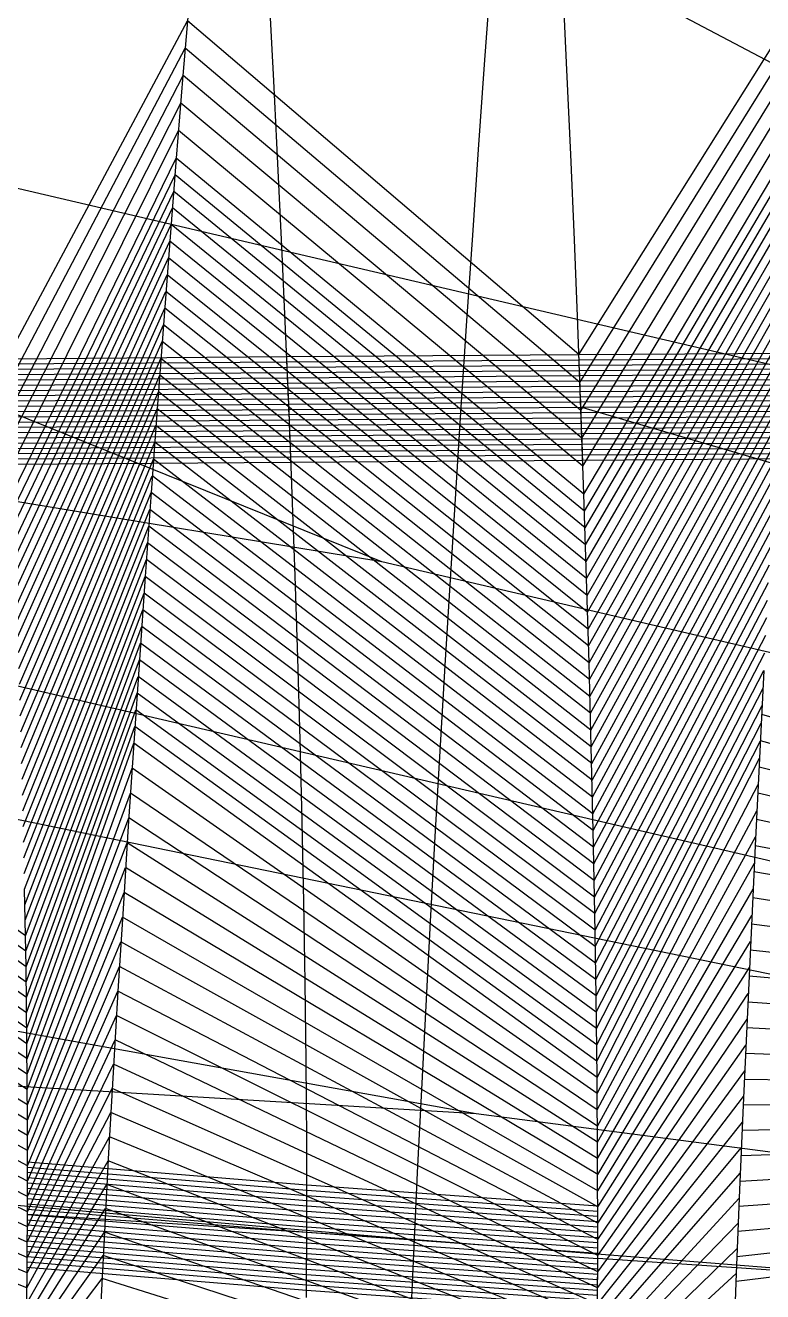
# Model space of a CAD drawing. Extents: x -483 to 483, y 0 to 271.
# Drawn here: x -304.5 to -241.5, y 99.7 to 207.9 of the extents above; entities that cross this region are included whole.
import ezdxf

# ---------------------------------------------------------------- set-up
doc = ezdxf.new("R2010")
doc.units = 0

msp = doc.modelspace()

# ---------------------------------------------------------------- linework, layer by layer
at = {"layer": 'default', "color": 30, "linetype": 'CONTINUOUS'}
for q in [(-269.915, 220.042, 206.262), (-345.113, 203.265, 278.113)]:
    msp.add_line((-153.186, 158.367, 435.962), q, dxfattribs=at)
at = {"layer": 'default', "color": 5, "linetype": 'CONTINUOUS'}
for p, q in [((-264.783, 211.689, 40.471), (-265.301, 204.498, 39.218)), ((-290.439, 210.558, 52.349), (-291.013, 203.564, 51.147)), ((-257.214, 179.744, 58.79), (-238.177, 210.126, 29.352)), ((-306.049, 179.388, 81.59), (-290.628, 208.252, 51.953)), ((-257.128, 177.359, 58.998), (-238.326, 207.686, 28.928)), ((-305.95, 177.087, 81.773), (-290.818, 205.906, 51.555)), ((-265.301, 204.498, 39.218), (-265.811, 197.256, 37.985)), ((-257.043, 174.974, 59.206), (-238.475, 205.245, 28.504)), ((-305.851, 174.785, 81.956), (-291.008, 203.559, 51.157)), ((-291.013, 203.564, 51.147), (-291.579, 196.521, 49.963)), ((-256.957, 172.589, 59.414), (-238.624, 202.805, 28.08)), ((-305.752, 172.484, 82.139), (-291.199, 201.213, 50.759)), ((-256.871, 170.204, 59.622), (-238.773, 200.365, 27.656)), ((-305.653, 170.182, 82.322), (-291.389, 198.867, 50.361)), ((-256.785, 167.819, 59.83), (-238.922, 197.925, 27.232)), ((-265.811, 197.256, 37.985), (-266.311, 189.95, 36.774)), ((-305.554, 167.88, 82.505), (-291.579, 196.521, 49.963)), ((-291.579, 196.521, 49.963), (-292.135, 189.416, 48.801)), ((-256.738, 166.379, 59.942), (-239.01, 196.427, 26.981)), ((-305.502, 166.521, 82.601), (-291.69, 195.1, 49.731)), ((-256.692, 164.939, 60.054), (-239.098, 194.93, 26.731)), ((-305.45, 165.163, 82.697), (-291.801, 193.679, 49.498)), ((-256.646, 163.498, 60.166), (-239.186, 193.432, 26.48)), ((-305.398, 163.804, 82.792), (-291.912, 192.258, 49.266)), ((-256.6, 162.058, 60.278), (-239.274, 191.935, 26.229)), ((-305.346, 162.445, 82.888), (-292.024, 190.837, 49.033)), ((-256.553, 160.618, 60.39), (-239.362, 190.438, 25.978)), ((-305.294, 161.086, 82.984), (-292.135, 189.416, 48.801)), ((-292.135, 189.416, 48.801), (-292.681, 182.275, 47.659)), ((-266.311, 189.95, 36.774), (-266.803, 182.608, 35.584)), ((-256.511, 159.18, 60.491), (-239.449, 188.933, 25.731)), ((-305.248, 159.729, 83.07), (-292.244, 187.988, 48.572)), ((-256.47, 157.741, 60.592), (-239.536, 187.428, 25.485)), ((-305.201, 158.372, 83.156), (-292.353, 186.56, 48.344)), ((-305.155, 157.015, 83.242), (-292.462, 185.132, 48.116)), ((-256.428, 156.303, 60.693), (-239.622, 185.923, 25.239)), ((-256.386, 154.864, 60.795), (-239.709, 184.418, 24.992)), ((-305.108, 155.657, 83.328), (-292.571, 183.703, 47.887)), ((-256.344, 153.425, 60.896), (-239.795, 182.913, 24.746)), ((-305.061, 154.3, 83.414), (-292.681, 182.275, 47.659)), ((-292.681, 182.275, 47.659), (-293.212, 175.116, 46.547)), ((-266.803, 182.608, 35.584), (-267.281, 175.246, 34.426)), ((-305.02, 152.945, 83.49), (-292.787, 180.843, 47.437)), ((-256.307, 151.989, 60.986), (-239.879, 181.404, 24.506)), ((-256.27, 150.552, 61.076), (-239.964, 179.895, 24.266)), ((-304.979, 151.589, 83.567), (-292.893, 179.412, 47.214)), ((-304.938, 150.234, 83.643), (-293, 177.98, 46.992)), ((-256.232, 149.116, 61.166), (-240.048, 178.386, 24.027)), ((-304.896, 148.879, 83.719), (-293.106, 176.548, 46.769)), ((-256.195, 147.679, 61.256), (-240.132, 176.878, 23.787)), ((-267.281, 175.246, 34.426), (-267.749, 167.882, 33.295)), ((-256.158, 146.243, 61.346), (-240.216, 175.369, 23.547)), ((-304.855, 147.523, 83.795), (-293.212, 175.116, 46.547)), ((-293.212, 175.116, 46.547), (-293.732, 167.953, 45.46)), ((-304.819, 146.174, 83.861), (-293.316, 173.683, 46.33)), ((-256.125, 144.813, 61.425), (-240.299, 173.859, 23.313)), ((-304.784, 144.825, 83.927), (-293.42, 172.251, 46.112)), ((-256.093, 143.383, 61.504), (-240.381, 172.35, 23.079)), ((-304.748, 143.476, 83.993), (-293.524, 170.818, 45.895)), ((-256.06, 141.953, 61.583), (-240.463, 170.84, 22.844)), ((-304.712, 142.127, 84.059), (-293.628, 169.386, 45.677)), ((-256.028, 140.523, 61.662), (-240.546, 169.331, 22.61)), ((-304.676, 140.777, 84.125), (-293.732, 167.953, 45.46)), ((-293.732, 167.953, 45.46), (-294.238, 160.8, 44.401)), ((-267.749, 167.882, 33.295), (-268.204, 160.527, 32.193)), ((-255.995, 139.092, 61.741), (-240.628, 167.821, 22.376)), ((-304.646, 139.438, 84.18), (-293.833, 166.523, 45.248)), ((-255.967, 137.673, 61.808), (-240.708, 166.314, 22.148)), ((-304.617, 138.099, 84.235), (-293.934, 165.092, 45.037)), ((-255.94, 136.254, 61.874), (-240.788, 164.806, 21.92)), ((-304.587, 136.76, 84.29), (-294.035, 163.661, 44.825)), ((-255.913, 134.834, 61.941), (-240.868, 163.299, 21.692)), ((-304.557, 135.421, 84.345), (-294.137, 162.231, 44.613)), ((-255.885, 133.415, 62.007), (-240.948, 161.791, 21.464)), ((-304.527, 134.082, 84.4), (-294.238, 160.8, 44.401)), ((-294.238, 160.8, 44.401), (-294.733, 153.663, 43.366)), ((-268.204, 160.527, 32.193), (-268.649, 153.189, 31.115)), ((-255.858, 131.996, 62.073), (-241.029, 160.284, 21.236)), ((-304.504, 132.757, 84.444), (-294.337, 159.373, 44.194)), ((-304.48, 131.432, 84.487), (-294.436, 157.945, 43.987)), ((-255.835, 130.591, 62.127), (-241.107, 158.78, 21.013)), ((-255.813, 129.186, 62.181), (-241.185, 157.276, 20.79)), ((-304.457, 130.107, 84.531), (-294.535, 156.518, 43.78)), ((-255.791, 127.782, 62.234), (-241.264, 155.772, 20.567)), ((-304.433, 128.782, 84.574), (-294.634, 155.091, 43.573)), ((-304.41, 127.457, 84.618), (-294.733, 153.663, 43.366)), ((-294.733, 153.663, 43.366), (-295.214, 146.547, 42.36)), ((-255.769, 126.377, 62.288), (-241.342, 154.268, 20.344)), ((-268.649, 153.189, 31.115), (-269.081, 145.872, 30.069)), ((-255.747, 124.972, 62.342), (-241.42, 152.764, 20.121)), ((-241.42, 152.764, 20.121), (-241.8, 145.266, 19.039)), ((-304.393, 126.144, 84.649), (-294.829, 152.24, 43.165)), ((-304.376, 124.831, 84.68), (-294.925, 150.817, 42.964)), ((-255.73, 123.581, 62.381), (-241.496, 151.264, 19.905)), ((-304.359, 123.519, 84.711), (-295.021, 149.393, 42.762)), ((-255.714, 122.189, 62.421), (-241.572, 149.764, 19.688)), ((-255.697, 120.798, 62.461), (-241.648, 148.265, 19.472)), ((-304.342, 122.206, 84.742), (-295.117, 147.97, 42.561)), ((-304.325, 120.893, 84.773), (-295.214, 146.547, 42.36)), ((-295.214, 146.547, 42.36), (-295.68, 139.459, 41.385)), ((-255.681, 119.406, 62.501), (-241.724, 146.765, 19.256)), ((-269.081, 145.872, 30.069), (-269.5, 138.584, 29.055)), ((-255.665, 118.015, 62.541), (-241.8, 145.266, 19.039)), ((-241.8, 145.266, 19.039), (-242.169, 137.797, 17.991)), ((-304.316, 119.587, 84.79), (-295.354, 144.421, 42.068)), ((-255.655, 116.63, 62.565), (-241.911, 143.025, 18.725)), ((-304.307, 118.281, 84.807), (-295.493, 142.294, 41.775)), ((-255.645, 115.246, 62.588), (-242.021, 140.784, 18.41)), ((-304.298, 116.975, 84.824), (-295.633, 140.168, 41.482)), ((-295.68, 139.459, 41.385), (-296.13, 132.403, 40.444)), ((-269.5, 138.584, 29.055), (-269.905, 131.33, 28.077)), ((-255.635, 113.861, 62.612), (-242.132, 138.544, 18.096)), ((-304.289, 115.669, 84.84), (-295.77, 138.048, 41.197)), ((-242.169, 137.797, 17.991), (-242.524, 130.363, 16.98)), ((-255.625, 112.477, 62.636), (-242.24, 136.31, 17.789)), ((-304.28, 114.363, 84.857), (-295.905, 135.931, 40.914)), ((-304.279, 113.06, 84.859), (-296.04, 133.814, 40.632)), ((-255.615, 111.092, 62.66), (-242.346, 134.08, 17.485)), ((-296.13, 132.403, 40.444), (-296.561, 125.39, 39.541)), ((-304.278, 111.756, 84.86), (-296.173, 131.702, 40.353)), ((-269.905, 131.33, 28.077), (-270.292, 124.118, 27.139)), ((-255.613, 109.71, 62.666), (-242.453, 131.85, 17.182)), ((-242.524, 130.363, 16.98), (-242.864, 122.973, 16.011)), ((-304.277, 110.452, 84.862), (-296.302, 129.598, 40.083)), ((-255.61, 108.328, 62.673), (-242.558, 129.624, 16.883)), ((-304.277, 109.149, 84.863), (-296.432, 127.494, 39.812)), ((-255.607, 106.946, 62.68), (-242.66, 127.407, 16.592)), ((-304.276, 107.845, 84.865), (-296.561, 125.39, 39.541)), ((-296.561, 125.39, 39.541), (-296.972, 118.439, 38.682)), ((-255.604, 105.564, 62.687), (-242.762, 125.19, 16.302)), ((-304.284, 106.543, 84.849), (-296.685, 123.304, 39.283)), ((-270.292, 124.118, 27.139), (-270.661, 116.972, 26.247)), ((-255.601, 104.182, 62.694), (-242.864, 122.973, 16.011)), ((-242.864, 122.973, 16.011), (-243.188, 115.65, 15.09)), ((-304.292, 105.24, 84.834), (-296.808, 121.219, 39.025)), ((-255.606, 102.801, 62.682), (-242.961, 120.776, 15.735)), ((-304.301, 103.937, 84.819), (-296.931, 119.134, 38.768)), ((-296.972, 118.439, 38.682), (-297.359, 111.563, 37.872)), ((-255.611, 101.419, 62.67), (-243.059, 118.579, 15.458)), ((-304.309, 102.634, 84.803), (-297.05, 117.064, 38.52)), ((-270.661, 116.972, 26.247), (-271.008, 109.903, 25.407)), ((-255.616, 100.038, 62.657), (-243.156, 116.382, 15.182)), ((-304.317, 101.331, 84.788), (-297.166, 115.001, 38.277)), ((-243.188, 115.65, 15.09), (-243.493, 108.406, 14.223)), ((-255.621, 98.657, 62.645), (-243.249, 114.201, 14.916)), ((-304.334, 100.032, 84.757), (-297.282, 112.938, 38.034)), ((-297.359, 111.563, 37.872), (-297.723, 104.795, 37.112)), ((-255.626, 97.275, 62.633), (-243.34, 112.028, 14.656)), ((-304.351, 98.733, 84.726), (-297.396, 110.887, 37.796)), ((-271.008, 109.903, 25.407), (-271.334, 102.945, 24.619)), ((-255.638, 95.898, 62.604), (-243.432, 109.854, 14.396)), ((-304.368, 97.434, 84.695), (-297.505, 108.856, 37.568)), ((-243.493, 108.406, 14.223), (-243.778, 101.275, 13.41)), ((-255.651, 94.521, 62.575), (-243.521, 107.693, 14.142)), ((-304.384, 96.135, 84.664), (-297.614, 106.826, 37.34)), ((-255.663, 93.143, 62.545), (-243.607, 105.553, 13.898)), ((-304.401, 94.836, 84.633), (-297.723, 104.795, 37.112)), ((-297.723, 104.795, 37.112), (-298.055, 98.182, 36.417)), ((-304.426, 93.551, 84.587), (-297.822, 102.812, 36.904)), ((-271.334, 102.945, 24.619), (-271.631, 96.146, 23.899)), ((-255.675, 91.766, 62.516), (-243.693, 103.414, 13.654)), ((-304.451, 92.266, 84.541), (-297.922, 100.828, 36.695)), ((-255.687, 90.389, 62.486), (-243.778, 101.275, 13.41)), ((-243.778, 101.275, 13.41), (-244.039, 94.308, 12.669))]:
    msp.add_line(p, q, dxfattribs=at)
at = {"layer": 'default', "color": 3, "linetype": 'CONTINUOUS'}
for p, q in [((-258.238, 204.067, 56.311), (-258.575, 211.285, 55.496)), ((-283.253, 203.111, 67.38), (-283.617, 210.134, 66.618)), ((-257.913, 196.819, 57.099), (-258.238, 204.067, 56.311)), ((-282.901, 196.058, 68.116), (-283.253, 203.111, 67.38)), ((-282.567, 188.983, 68.816), (-282.901, 196.058, 68.116)), ((-257.603, 189.549, 57.849), (-257.913, 196.819, 57.099)), ((-257.31, 182.284, 58.558), (-257.603, 189.549, 57.849)), ((-282.25, 181.914, 69.477), (-282.567, 188.983, 68.816)), ((-281.956, 174.864, 70.092), (-282.25, 181.914, 69.477)), ((-257.037, 175.039, 59.219), (-257.31, 182.284, 58.558)), ((-281.685, 167.839, 70.661), (-281.956, 174.864, 70.092)), ((-256.785, 167.819, 59.83), (-257.037, 175.039, 59.219)), ((-281.436, 160.832, 71.18), (-281.685, 167.839, 70.661)), ((-256.553, 160.618, 60.39), (-256.785, 167.819, 59.83)), ((-281.212, 153.834, 71.649), (-281.436, 160.832, 71.18)), ((-256.344, 153.425, 60.896), (-256.553, 160.618, 60.39)), ((-281.013, 146.845, 72.065), (-281.212, 153.834, 71.649)), ((-256.158, 146.243, 61.346), (-256.344, 153.425, 60.896)), ((-280.84, 139.888, 72.428), (-281.013, 146.845, 72.065)), ((-255.995, 139.092, 61.741), (-256.158, 146.243, 61.346)), ((-280.695, 132.983, 72.731), (-280.84, 139.888, 72.428)), ((-255.858, 131.996, 62.073), (-255.995, 139.092, 61.741)), ((-304.41, 127.457, 84.618), (-304.527, 134.082, 84.4)), ((-280.579, 126.15, 72.974), (-280.695, 132.983, 72.731)), ((-255.747, 124.972, 62.342), (-255.858, 131.996, 62.073)), ((-304.325, 120.893, 84.773), (-304.41, 127.457, 84.618)), ((-280.494, 119.381, 73.152), (-280.579, 126.15, 72.974)), ((-255.665, 118.015, 62.541), (-255.747, 124.972, 62.342)), ((-304.28, 114.363, 84.857), (-304.325, 120.893, 84.773)), ((-280.445, 112.645, 73.253), (-280.494, 119.381, 73.152)), ((-255.615, 111.092, 62.66), (-255.665, 118.015, 62.541)), ((-304.276, 107.845, 84.865), (-304.28, 114.363, 84.857)), ((-280.435, 105.923, 73.274), (-280.445, 112.645, 73.253)), ((-255.601, 104.182, 62.694), (-255.615, 111.092, 62.66)), ((-304.317, 101.331, 84.788), (-304.276, 107.845, 84.865)), ((-280.468, 99.204, 73.205), (-280.435, 105.923, 73.274)), ((-255.626, 97.275, 62.633), (-255.601, 104.182, 62.694)), ((-304.401, 94.836, 84.633), (-304.317, 101.331, 84.788))]:
    msp.add_line(p, q, dxfattribs=at)
at = {"layer": 'default', "color": 1, "linetype": 'CONTINUOUS'}
for p, q in [((-257.214, 179.744, 58.79), (-290.628, 208.252, 51.953)), ((-257.128, 177.359, 58.998), (-290.818, 205.906, 51.555)), ((-257.043, 174.974, 59.206), (-291.008, 203.559, 51.157)), ((-256.957, 172.589, 59.414), (-291.199, 201.213, 50.759)), ((-256.871, 170.204, 59.622), (-291.389, 198.867, 50.361)), ((-256.785, 167.819, 59.83), (-291.579, 196.521, 49.963)), ((-256.738, 166.379, 59.942), (-291.69, 195.1, 49.731)), ((-256.692, 164.939, 60.054), (-291.801, 193.679, 49.498)), ((-256.646, 163.498, 60.166), (-291.912, 192.258, 49.266)), ((-256.6, 162.058, 60.278), (-292.024, 190.837, 49.033)), ((-256.553, 160.618, 60.39), (-292.135, 189.416, 48.801)), ((-256.511, 159.18, 60.491), (-292.244, 187.988, 48.572)), ((-256.47, 157.741, 60.592), (-292.353, 186.56, 48.344)), ((-256.428, 156.303, 60.693), (-292.462, 185.132, 48.116)), ((-256.386, 154.864, 60.795), (-292.571, 183.703, 47.887)), ((-256.344, 153.425, 60.896), (-292.681, 182.275, 47.659)), ((-256.307, 151.989, 60.986), (-292.787, 180.843, 47.437)), ((-256.27, 150.552, 61.076), (-292.893, 179.412, 47.214)), ((-256.232, 149.116, 61.166), (-293, 177.98, 46.992)), ((-256.195, 147.679, 61.256), (-293.106, 176.548, 46.769)), ((-256.158, 146.243, 61.346), (-293.212, 175.116, 46.547)), ((-256.125, 144.813, 61.425), (-293.316, 173.683, 46.33)), ((-256.093, 143.383, 61.504), (-293.42, 172.251, 46.112)), ((-256.06, 141.953, 61.583), (-293.524, 170.818, 45.895)), ((-256.028, 140.523, 61.662), (-293.628, 169.386, 45.677)), ((-255.995, 139.092, 61.741), (-293.732, 167.953, 45.46)), ((-255.967, 137.673, 61.808), (-293.833, 166.523, 45.248)), ((-255.94, 136.254, 61.874), (-293.934, 165.092, 45.037)), ((-255.913, 134.834, 61.941), (-294.035, 163.661, 44.825)), ((-255.885, 133.415, 62.007), (-294.137, 162.231, 44.613)), ((-255.858, 131.996, 62.073), (-294.238, 160.8, 44.401)), ((-255.835, 130.591, 62.127), (-294.337, 159.373, 44.194)), ((-255.813, 129.186, 62.181), (-294.436, 157.945, 43.987)), ((-304.457, 130.107, 84.531), (-342.806, 157.459, 71.346)), ((-304.433, 128.782, 84.574), (-342.921, 156.123, 71.157)), ((-255.791, 127.782, 62.234), (-294.535, 156.518, 43.78)), ((-304.41, 127.457, 84.618), (-343.036, 154.787, 70.969)), ((-255.769, 126.377, 62.288), (-294.634, 155.091, 43.573)), ((-255.747, 124.972, 62.342), (-294.733, 153.663, 43.366)), ((-304.393, 126.144, 84.649), (-343.148, 153.455, 70.785)), ((-304.376, 124.831, 84.68), (-343.259, 152.123, 70.602)), ((-255.73, 123.581, 62.381), (-294.829, 152.24, 43.165)), ((-304.359, 123.519, 84.711), (-343.371, 150.791, 70.419)), ((-255.714, 122.189, 62.421), (-294.925, 150.817, 42.964)), ((-304.342, 122.206, 84.742), (-343.482, 149.459, 70.236)), ((-255.697, 120.798, 62.461), (-295.021, 149.393, 42.762)), ((-203.436, 137.756, 43.825), (-241.61, 149.015, 19.58)), ((-304.325, 120.893, 84.773), (-343.594, 148.128, 70.053)), ((-255.681, 119.406, 62.501), (-295.117, 147.97, 42.561)), ((-304.316, 119.587, 84.79), (-343.756, 146.137, 69.786)), ((-255.665, 118.015, 62.541), (-295.214, 146.547, 42.36)), ((-203.414, 136.271, 43.902), (-241.724, 146.765, 19.256)), ((-304.307, 118.281, 84.807), (-343.919, 144.147, 69.519)), ((-255.655, 116.63, 62.565), (-295.354, 144.421, 42.068)), ((-203.391, 134.786, 43.979), (-241.837, 144.519, 18.935)), ((-304.298, 116.975, 84.824), (-344.081, 142.157, 69.252)), ((-255.645, 115.246, 62.588), (-295.493, 142.294, 41.775)), ((-203.369, 133.301, 44.056), (-241.948, 142.278, 18.62)), ((-304.289, 115.669, 84.84), (-344.24, 140.173, 68.991)), ((-255.635, 113.861, 62.612), (-295.633, 140.168, 41.482)), ((-203.346, 131.816, 44.132), (-242.058, 140.037, 18.305)), ((-304.28, 114.363, 84.857), (-344.397, 138.192, 68.734)), ((-255.625, 112.477, 62.636), (-295.77, 138.048, 41.197)), ((-203.324, 130.332, 44.209), (-242.169, 137.797, 17.991)), ((-304.279, 113.06, 84.859), (-344.553, 136.211, 68.476)), ((-255.615, 111.092, 62.66), (-295.905, 135.931, 40.914)), ((-203.306, 128.862, 44.272), (-242.275, 135.567, 17.688)), ((-304.278, 111.756, 84.86), (-344.708, 134.234, 68.222)), ((-255.613, 109.71, 62.666), (-296.04, 133.814, 40.632)), ((-203.287, 127.392, 44.335), (-242.382, 133.336, 17.384)), ((-304.277, 110.452, 84.862), (-344.859, 132.265, 67.974)), ((-255.61, 108.328, 62.673), (-296.173, 131.702, 40.353)), ((-203.269, 125.923, 44.398), (-242.488, 131.106, 17.081)), ((-304.277, 109.149, 84.863), (-345.009, 130.296, 67.727)), ((-255.607, 106.946, 62.68), (-296.302, 129.598, 40.083)), ((-203.251, 124.453, 44.461), (-242.592, 128.885, 16.786)), ((-304.276, 107.845, 84.865), (-345.16, 128.326, 67.48)), ((-255.604, 105.564, 62.687), (-296.432, 127.494, 39.812)), ((-203.232, 122.984, 44.524), (-242.694, 126.668, 16.495)), ((-304.284, 106.543, 84.849), (-345.303, 126.375, 67.244)), ((-304.292, 105.24, 84.834), (-345.447, 124.423, 67.008)), ((-255.601, 104.182, 62.694), (-296.561, 125.39, 39.541)), ((-203.218, 121.528, 44.571), (-242.796, 124.451, 16.205)), ((-255.606, 102.801, 62.682), (-296.685, 123.304, 39.283)), ((-304.301, 103.937, 84.819), (-345.591, 122.472, 66.772)), ((-203.204, 120.072, 44.619), (-242.897, 122.241, 15.919)), ((-255.611, 101.419, 62.67), (-296.808, 121.219, 39.025)), ((-304.309, 102.634, 84.803), (-345.729, 120.534, 66.545)), ((-203.19, 118.616, 44.667), (-242.994, 120.044, 15.643)), ((-255.616, 100.038, 62.657), (-296.931, 119.134, 38.768)), ((-304.317, 101.331, 84.788), (-345.864, 118.603, 66.323)), ((-255.621, 98.657, 62.645), (-297.05, 117.064, 38.52)), ((-203.177, 117.161, 44.715), (-243.091, 117.847, 15.366)), ((-304.334, 100.032, 84.757), (-346, 116.673, 66.1)), ((-255.626, 97.275, 62.633), (-297.166, 115.001, 38.277)), ((-203.163, 115.705, 44.763), (-243.188, 115.65, 15.09)), ((-203.154, 114.256, 44.793), (-243.279, 113.477, 14.83)), ((-255.638, 95.898, 62.604), (-297.282, 112.938, 38.034)), ((-203.145, 112.808, 44.824), (-243.371, 111.303, 14.57)), ((-255.651, 94.521, 62.575), (-297.396, 110.887, 37.796)), ((-203.136, 111.359, 44.854), (-243.462, 109.13, 14.309)), ((-203.127, 109.91, 44.884), (-243.55, 106.98, 14.06)), ((-255.663, 93.143, 62.545), (-297.505, 108.856, 37.568)), ((-203.118, 108.462, 44.915), (-243.635, 104.84, 13.817)), ((-255.675, 91.766, 62.516), (-297.614, 106.826, 37.34)), ((-203.115, 107.016, 44.926), (-243.721, 102.701, 13.573)), ((-203.111, 105.57, 44.938), (-243.804, 100.579, 13.336)), ((-255.687, 90.389, 62.486), (-297.723, 104.795, 37.112)), ((-255.706, 89.026, 62.44), (-297.822, 102.812, 36.904)), ((-255.725, 87.664, 62.394), (-297.922, 100.828, 36.695))]:
    msp.add_line(p, q, dxfattribs=at)
at = {"layer": 'default', "color": 2, "linetype": 'CONTINUOUS'}
for p, q in [((-306.049, 179.388, 81.59), (-282.153, 179.565, 69.682)), ((-282.153, 179.565, 69.682), (-257.214, 179.744, 58.79)), ((-282.134, 179.114, 69.721), (-282.153, 179.565, 69.682)), ((-257.214, 179.744, 58.79), (-231.262, 179.913, 49.031)), ((-257.197, 179.294, 58.831), (-257.214, 179.744, 58.79)), ((-306.029, 178.938, 81.627), (-282.134, 179.114, 69.721)), ((-306.009, 178.487, 81.665), (-282.115, 178.664, 69.761)), ((-282.134, 179.114, 69.721), (-282.153, 179.114, 69.682)), ((-282.134, 179.114, 69.721), (-257.197, 179.294, 58.831)), ((-282.115, 178.664, 69.761), (-282.134, 179.114, 69.721)), ((-282.115, 178.664, 69.761), (-282.134, 178.664, 69.721)), ((-282.115, 178.664, 69.761), (-257.18, 178.843, 58.872)), ((-282.096, 178.213, 69.8), (-282.115, 178.664, 69.761)), ((-257.197, 179.294, 58.831), (-257.214, 179.294, 58.79)), ((-257.197, 179.294, 58.831), (-231.247, 179.462, 49.073)), ((-257.18, 178.843, 58.872), (-257.197, 179.294, 58.831)), ((-257.18, 178.843, 58.872), (-257.197, 178.843, 58.831)), ((-257.18, 178.843, 58.872), (-231.232, 179.012, 49.116)), ((-257.164, 178.393, 58.913), (-257.18, 178.843, 58.872)), ((-257.164, 178.393, 58.913), (-231.217, 178.562, 49.159)), ((-305.989, 178.037, 81.702), (-282.096, 178.213, 69.8)), ((-305.968, 177.586, 81.74), (-282.077, 177.763, 69.839)), ((-282.096, 178.213, 69.8), (-282.115, 178.213, 69.761)), ((-282.096, 178.213, 69.8), (-257.164, 178.393, 58.913)), ((-282.077, 177.763, 69.839), (-282.096, 178.213, 69.8)), ((-282.077, 177.763, 69.839), (-282.096, 177.763, 69.8)), ((-282.077, 177.763, 69.839), (-257.147, 177.943, 58.954)), ((-282.059, 177.312, 69.879), (-282.077, 177.763, 69.839)), ((-282.059, 177.312, 69.879), (-257.13, 177.492, 58.995)), ((-257.164, 178.393, 58.913), (-257.18, 178.393, 58.872)), ((-257.147, 177.943, 58.954), (-257.164, 178.393, 58.913)), ((-257.147, 177.943, 58.954), (-257.164, 177.943, 58.913)), ((-257.147, 177.943, 58.954), (-231.202, 178.112, 49.201)), ((-257.13, 177.492, 58.995), (-257.147, 177.943, 58.954)), ((-257.13, 177.492, 58.995), (-257.147, 177.492, 58.954)), ((-257.13, 177.492, 58.995), (-231.187, 177.661, 49.244)), ((-257.113, 177.042, 59.036), (-257.13, 177.492, 58.995)), ((-305.948, 177.136, 81.777), (-282.059, 177.312, 69.879)), ((-305.928, 176.685, 81.815), (-282.04, 176.862, 69.918)), ((-305.907, 176.235, 81.852), (-282.021, 176.412, 69.957)), ((-282.059, 177.312, 69.879), (-282.077, 177.312, 69.839)), ((-282.04, 176.862, 69.918), (-282.059, 177.312, 69.879)), ((-282.04, 176.862, 69.918), (-282.059, 176.862, 69.879)), ((-282.04, 176.862, 69.918), (-257.113, 177.042, 59.036)), ((-282.021, 176.412, 69.957), (-282.04, 176.862, 69.918)), ((-282.021, 176.412, 69.957), (-282.04, 176.412, 69.918)), ((-282.021, 176.412, 69.957), (-257.096, 176.591, 59.077)), ((-282.002, 175.961, 69.996), (-282.021, 176.412, 69.957)), ((-257.113, 177.042, 59.036), (-257.13, 177.042, 58.995)), ((-257.113, 177.042, 59.036), (-231.172, 177.211, 49.287)), ((-257.096, 176.591, 59.077), (-257.113, 177.042, 59.036)), ((-257.096, 176.591, 59.077), (-257.113, 176.591, 59.036)), ((-257.096, 176.591, 59.077), (-231.157, 176.761, 49.329)), ((-257.079, 176.141, 59.118), (-257.096, 176.591, 59.077)), ((-257.079, 176.141, 59.118), (-231.142, 176.31, 49.372)), ((-305.887, 175.784, 81.89), (-282.002, 175.961, 69.996)), ((-305.867, 175.333, 81.927), (-281.983, 175.511, 70.036)), ((-282.002, 175.961, 69.996), (-282.021, 175.961, 69.957)), ((-282.002, 175.961, 69.996), (-257.079, 176.141, 59.118)), ((-281.983, 175.511, 70.036), (-282.002, 175.961, 69.996)), ((-281.983, 175.511, 70.036), (-282.002, 175.511, 69.996)), ((-281.983, 175.511, 70.036), (-257.062, 175.691, 59.159)), ((-281.965, 175.06, 70.075), (-281.983, 175.511, 70.036)), ((-281.965, 175.06, 70.075), (-257.045, 175.24, 59.2)), ((-257.079, 176.141, 59.118), (-257.096, 176.141, 59.077)), ((-257.062, 175.691, 59.159), (-257.079, 176.141, 59.118)), ((-257.062, 175.691, 59.159), (-257.079, 175.691, 59.118)), ((-257.062, 175.691, 59.159), (-231.127, 175.86, 49.415)), ((-257.045, 175.24, 59.2), (-257.062, 175.691, 59.159)), ((-257.045, 175.24, 59.2), (-257.062, 175.24, 59.159)), ((-257.045, 175.24, 59.2), (-231.112, 175.41, 49.457)), ((-257.029, 174.79, 59.24), (-257.045, 175.24, 59.2)), ((-305.846, 174.883, 81.965), (-281.965, 175.06, 70.075)), ((-305.827, 174.432, 82.001), (-281.947, 174.61, 70.113)), ((-305.808, 173.982, 82.035), (-281.929, 174.159, 70.149)), ((-281.965, 175.06, 70.075), (-281.983, 175.06, 70.036)), ((-281.947, 174.61, 70.113), (-281.965, 175.06, 70.075)), ((-281.947, 174.61, 70.113), (-281.965, 174.61, 70.075)), ((-281.947, 174.61, 70.113), (-257.029, 174.79, 59.24)), ((-281.929, 174.159, 70.149), (-281.947, 174.61, 70.113)), ((-281.929, 174.159, 70.149), (-281.947, 174.159, 70.113)), ((-281.929, 174.159, 70.149), (-257.013, 174.339, 59.278)), ((-281.912, 173.709, 70.186), (-281.929, 174.159, 70.149)), ((-257.029, 174.79, 59.24), (-257.045, 174.79, 59.2)), ((-257.029, 174.79, 59.24), (-231.098, 174.959, 49.498)), ((-257.013, 174.339, 59.278), (-257.029, 174.79, 59.24)), ((-257.013, 174.339, 59.278), (-257.029, 174.339, 59.24)), ((-257.013, 174.339, 59.278), (-231.084, 174.509, 49.538)), ((-256.997, 173.889, 59.316), (-257.013, 174.339, 59.278)), ((-305.789, 173.531, 82.07), (-281.912, 173.709, 70.186)), ((-305.771, 173.081, 82.105), (-281.894, 173.258, 70.222)), ((-281.912, 173.709, 70.186), (-281.929, 173.709, 70.149)), ((-281.912, 173.709, 70.186), (-256.997, 173.889, 59.316)), ((-281.894, 173.258, 70.222), (-281.912, 173.709, 70.186)), ((-281.894, 173.258, 70.222), (-281.912, 173.258, 70.186)), ((-281.894, 173.258, 70.222), (-256.981, 173.439, 59.354)), ((-281.877, 172.808, 70.258), (-281.894, 173.258, 70.222)), ((-256.997, 173.889, 59.316), (-257.013, 173.889, 59.278)), ((-256.997, 173.889, 59.316), (-231.07, 174.059, 49.578)), ((-256.981, 173.439, 59.354), (-256.997, 173.889, 59.316)), ((-256.981, 173.439, 59.354), (-256.997, 173.439, 59.316)), ((-256.981, 173.439, 59.354), (-231.056, 173.609, 49.617)), ((-256.965, 172.988, 59.392), (-256.981, 173.439, 59.354)), ((-256.965, 172.988, 59.392), (-231.042, 173.158, 49.657)), ((-305.752, 172.63, 82.139), (-281.877, 172.808, 70.258)), ((-305.733, 172.18, 82.174), (-281.86, 172.358, 70.295)), ((-281.877, 172.808, 70.258), (-281.894, 172.808, 70.222)), ((-281.877, 172.808, 70.258), (-256.965, 172.988, 59.392)), ((-281.86, 172.358, 70.295), (-281.877, 172.808, 70.258)), ((-281.86, 172.358, 70.295), (-281.877, 172.358, 70.258)), ((-281.86, 172.358, 70.295), (-256.95, 172.538, 59.43)), ((-281.842, 171.907, 70.331), (-281.86, 172.358, 70.295)), ((-281.842, 171.907, 70.331), (-256.934, 172.088, 59.468)), ((-256.965, 172.988, 59.392), (-256.981, 172.988, 59.354)), ((-256.95, 172.538, 59.43), (-256.965, 172.988, 59.392)), ((-256.95, 172.538, 59.43), (-256.965, 172.538, 59.392)), ((-256.95, 172.538, 59.43), (-231.028, 172.708, 49.696)), ((-256.934, 172.088, 59.468), (-256.95, 172.538, 59.43)), ((-256.934, 172.088, 59.468), (-256.95, 172.088, 59.43)), ((-256.934, 172.088, 59.468), (-231.014, 172.258, 49.736)), ((-256.918, 171.637, 59.507), (-256.934, 172.088, 59.468)), ((-305.714, 171.729, 82.209), (-281.842, 171.907, 70.331)), ((-305.695, 171.279, 82.243), (-281.825, 171.457, 70.368)), ((-305.677, 170.828, 82.278), (-281.807, 171.006, 70.404)), ((-281.842, 171.907, 70.331), (-281.86, 171.907, 70.295)), ((-281.825, 171.457, 70.368), (-281.842, 171.907, 70.331)), ((-281.825, 171.457, 70.368), (-281.842, 171.457, 70.331)), ((-281.825, 171.457, 70.368), (-256.918, 171.637, 59.507)), ((-281.807, 171.006, 70.404), (-281.825, 171.457, 70.368)), ((-281.807, 171.006, 70.404), (-281.825, 171.006, 70.368)), ((-281.807, 171.006, 70.404), (-256.902, 171.187, 59.545)), ((-281.79, 170.556, 70.441), (-281.807, 171.006, 70.404)), ((-256.918, 171.637, 59.507), (-256.934, 171.637, 59.468)), ((-256.918, 171.637, 59.507), (-231, 171.807, 49.776)), ((-256.902, 171.187, 59.545), (-256.918, 171.637, 59.507)), ((-256.902, 171.187, 59.545), (-256.918, 171.187, 59.507)), ((-256.902, 171.187, 59.545), (-230.987, 171.357, 49.815)), ((-256.887, 170.737, 59.583), (-256.902, 171.187, 59.545)), ((-256.887, 170.737, 59.583), (-230.973, 170.907, 49.855)), ((-305.658, 170.378, 82.313), (-281.79, 170.556, 70.441)), ((-281.79, 170.556, 70.441), (-281.807, 170.556, 70.404)), ((-281.79, 170.556, 70.441), (-256.887, 170.737, 59.583)), ((-256.887, 170.737, 59.583), (-256.902, 170.737, 59.545)), ((-304.278, 110.808, 84.861), (-280.44, 108.837, 73.265)), ((-304.277, 110.358, 84.862), (-304.278, 110.358, 84.861)), ((-304.277, 110.358, 84.862), (-280.439, 108.387, 73.266)), ((-304.277, 109.908, 84.862), (-280.438, 107.937, 73.268)), ((-304.277, 109.908, 84.862), (-304.277, 109.908, 84.862)), ((-304.277, 109.458, 84.863), (-280.438, 107.487, 73.269)), ((-304.277, 109.458, 84.863), (-304.277, 109.458, 84.862)), ((-304.277, 109.008, 84.863), (-280.437, 107.037, 73.27)), ((-304.277, 109.008, 84.863), (-304.277, 109.008, 84.863)), ((-304.276, 108.558, 84.864), (-304.277, 108.558, 84.863)), ((-304.276, 108.558, 84.864), (-280.436, 106.587, 73.272)), ((-280.44, 108.837, 73.265), (-255.607, 107.052, 62.679)), ((-280.439, 108.387, 73.266), (-280.44, 108.837, 73.265)), ((-280.439, 108.387, 73.266), (-280.44, 108.387, 73.265)), ((-280.439, 108.387, 73.266), (-255.606, 106.602, 62.682)), ((-280.438, 107.937, 73.268), (-280.439, 108.387, 73.266)), ((-304.28, 107.208, 84.857), (-280.439, 105.237, 73.267)), ((-304.28, 107.208, 84.857), (-304.277, 107.208, 84.863)), ((-304.277, 107.658, 84.863), (-280.437, 105.687, 73.271)), ((-304.277, 107.658, 84.863), (-304.276, 107.658, 84.864)), ((-304.276, 108.108, 84.864), (-280.436, 106.137, 73.273)), ((-304.276, 108.108, 84.864), (-304.276, 108.108, 84.864)), ((-280.438, 107.937, 73.268), (-280.439, 107.937, 73.266)), ((-280.438, 107.937, 73.268), (-255.605, 106.152, 62.684)), ((-280.438, 107.487, 73.269), (-280.438, 107.937, 73.268)), ((-280.438, 107.487, 73.269), (-255.604, 105.702, 62.686)), ((-280.438, 107.487, 73.269), (-280.438, 107.487, 73.268)), ((-280.437, 107.037, 73.27), (-280.438, 107.487, 73.269)), ((-304.286, 106.308, 84.847), (-280.443, 104.337, 73.258)), ((-304.286, 106.308, 84.847), (-304.283, 106.308, 84.852)), ((-304.283, 106.758, 84.852), (-280.441, 104.787, 73.262)), ((-304.283, 106.758, 84.852), (-304.28, 106.758, 84.857)), ((-280.437, 107.037, 73.27), (-280.438, 107.037, 73.269)), ((-280.437, 107.037, 73.27), (-255.604, 105.252, 62.688)), ((-280.436, 106.587, 73.272), (-280.437, 107.037, 73.27)), ((-280.436, 106.587, 73.272), (-280.437, 106.587, 73.27)), ((-280.437, 105.687, 73.271), (-280.436, 106.137, 73.273)), ((-280.436, 106.587, 73.272), (-255.603, 104.802, 62.69)), ((-280.436, 106.137, 73.273), (-280.436, 106.587, 73.272)), ((-280.436, 106.137, 73.273), (-255.602, 104.352, 62.693)), ((-280.436, 106.137, 73.273), (-280.436, 106.137, 73.272)), ((-255.606, 106.602, 62.682), (-255.607, 107.052, 62.679)), ((-255.605, 106.152, 62.684), (-255.606, 106.602, 62.682)), ((-255.604, 105.702, 62.686), (-255.605, 106.152, 62.684)), ((-304.294, 104.958, 84.831), (-280.45, 102.987, 73.244)), ((-304.294, 104.958, 84.831), (-304.291, 104.958, 84.836)), ((-304.291, 105.408, 84.836), (-280.448, 103.437, 73.249)), ((-304.291, 105.408, 84.836), (-304.288, 105.408, 84.841)), ((-304.288, 105.858, 84.841), (-280.445, 103.887, 73.253)), ((-304.288, 105.858, 84.841), (-304.286, 105.858, 84.847)), ((-280.441, 104.787, 73.262), (-280.439, 105.237, 73.267)), ((-280.439, 105.237, 73.267), (-280.437, 105.687, 73.271)), ((-280.439, 105.237, 73.267), (-255.604, 103.452, 62.687)), ((-280.439, 105.237, 73.267), (-280.437, 105.237, 73.271)), ((-280.437, 105.687, 73.271), (-255.602, 103.902, 62.691)), ((-280.437, 105.687, 73.271), (-280.436, 105.687, 73.273)), ((-255.604, 105.252, 62.688), (-255.604, 105.702, 62.686)), ((-255.603, 104.802, 62.69), (-255.604, 105.252, 62.688)), ((-304.3, 104.058, 84.82), (-280.454, 102.087, 73.235)), ((-304.3, 104.058, 84.82), (-304.297, 104.058, 84.825)), ((-304.297, 104.508, 84.825), (-280.452, 102.537, 73.239)), ((-304.297, 104.508, 84.825), (-304.294, 104.508, 84.831)), ((-280.448, 103.437, 73.249), (-280.445, 103.887, 73.253)), ((-280.445, 103.887, 73.253), (-280.443, 104.337, 73.258)), ((-280.445, 103.887, 73.253), (-255.609, 102.102, 62.675)), ((-280.445, 103.887, 73.253), (-280.443, 103.887, 73.258)), ((-280.443, 104.337, 73.258), (-280.441, 104.787, 73.262)), ((-280.443, 104.337, 73.258), (-255.607, 102.552, 62.679)), ((-280.443, 104.337, 73.258), (-280.441, 104.337, 73.262)), ((-280.441, 104.787, 73.262), (-255.606, 103.002, 62.683)), ((-280.441, 104.787, 73.262), (-280.439, 104.787, 73.267)), ((-255.604, 103.452, 62.687), (-255.602, 103.902, 62.691)), ((-255.602, 104.352, 62.693), (-255.603, 104.802, 62.69)), ((-255.602, 103.902, 62.691), (-255.602, 104.352, 62.693)), ((-304.306, 103.158, 84.81), (-280.459, 101.187, 73.226)), ((-304.306, 103.158, 84.81), (-304.303, 103.158, 84.815)), ((-304.303, 103.608, 84.815), (-280.456, 101.637, 73.23)), ((-304.303, 103.608, 84.815), (-304.3, 103.608, 84.82)), ((-280.452, 102.537, 73.239), (-280.45, 102.987, 73.244)), ((-280.45, 102.987, 73.244), (-280.448, 103.437, 73.249)), ((-280.45, 102.987, 73.244), (-255.612, 101.202, 62.668)), ((-280.45, 102.987, 73.244), (-280.448, 102.987, 73.249)), ((-280.448, 103.437, 73.249), (-255.61, 101.652, 62.672)), ((-280.448, 103.437, 73.249), (-280.445, 103.437, 73.253)), ((-255.607, 102.552, 62.679), (-255.606, 103.002, 62.683)), ((-255.606, 103.002, 62.683), (-255.604, 103.452, 62.687)), ((-304.314, 101.809, 84.794), (-280.465, 99.838, 73.212)), ((-304.314, 101.809, 84.794), (-304.311, 101.809, 84.799)), ((-304.311, 102.259, 84.799), (-280.463, 100.287, 73.216)), ((-304.311, 102.259, 84.799), (-304.309, 102.259, 84.804)), ((-304.309, 102.709, 84.804), (-280.461, 100.737, 73.221)), ((-304.309, 102.709, 84.804), (-304.306, 102.709, 84.81)), ((-280.456, 101.637, 73.23), (-280.454, 102.087, 73.235)), ((-280.454, 102.087, 73.235), (-280.452, 102.537, 73.239)), ((-280.454, 102.087, 73.235), (-255.615, 100.302, 62.66)), ((-280.454, 102.087, 73.235), (-280.452, 102.087, 73.239)), ((-280.452, 102.537, 73.239), (-255.614, 100.752, 62.664)), ((-280.452, 102.537, 73.239), (-280.45, 102.537, 73.244)), ((-255.61, 101.652, 62.672), (-255.609, 102.102, 62.675)), ((-255.609, 102.102, 62.675), (-255.607, 102.552, 62.679)), ((-280.463, 100.287, 73.216), (-280.461, 100.737, 73.221)), ((-280.461, 100.737, 73.221), (-280.459, 101.187, 73.226)), ((-280.461, 100.737, 73.221), (-255.62, 98.952, 62.648)), ((-280.461, 100.737, 73.221), (-280.459, 100.737, 73.226)), ((-280.459, 101.187, 73.226), (-280.456, 101.637, 73.23)), ((-280.459, 101.187, 73.226), (-255.619, 99.402, 62.652)), ((-280.459, 101.187, 73.226), (-280.456, 101.187, 73.23)), ((-280.456, 101.637, 73.23), (-255.617, 99.852, 62.656)), ((-280.456, 101.637, 73.23), (-280.454, 101.637, 73.235)), ((-255.615, 100.302, 62.66), (-255.614, 100.752, 62.664)), ((-255.614, 100.752, 62.664), (-255.612, 101.202, 62.668)), ((-255.612, 101.202, 62.668), (-255.61, 101.652, 62.672)), ((-280.465, 99.838, 73.212), (-280.463, 100.287, 73.216)), ((-280.465, 99.838, 73.212), (-255.623, 98.052, 62.64)), ((-280.465, 99.838, 73.212), (-280.463, 99.838, 73.216)), ((-280.463, 100.287, 73.216), (-255.622, 98.502, 62.644)), ((-280.463, 100.287, 73.216), (-280.461, 100.287, 73.221)), ((-255.619, 99.402, 62.652), (-255.617, 99.852, 62.656)), ((-255.617, 99.852, 62.656), (-255.615, 100.302, 62.66))]:
    msp.add_line(p, q, dxfattribs=at)
at = {"layer": 'default', "color": 8, "linetype": 'CONTINUOUS'}
for p, q in [((-211.714, 161.948, 156.163), (-257.045, 175.24, 59.2)), ((-274.036, 162.051, 180.382), (-350.157, 174.544, 108.24)), ((-274.036, 162.051, 180.382), (-305.846, 174.883, 81.965)), ((-181.185, 140.264, 327.11), (-274.036, 162.051, 180.382)), ((-36.129, 88.838, 703.288), (-315.565, 153.848, 311.951)), ((-40.767, 85.692, 704.946), (-350.979, 149.457, 383.713)), ((-265.991, 114.892, 402.098), (-388.178, 136.918, 278.768)), ((-265.991, 114.892, 402.098), (-350.774, 119.996, 249.092)), ((-40.767, 85.692, 704.946), (-265.991, 114.892, 402.098)), ((-272.914, 104.296, 184.265), (-348.62, 110.795, 110.518)), ((-272.914, 104.296, 184.265), (-304.286, 106.308, 84.847)), ((-180.958, 96.986, 332.978), (-272.914, 104.296, 184.265)), ((-210.849, 99.489, 160.568), (-255.607, 102.552, 62.679))]:
    msp.add_line(p, q, dxfattribs=at)

doc.saveas('drawing.dxf')
